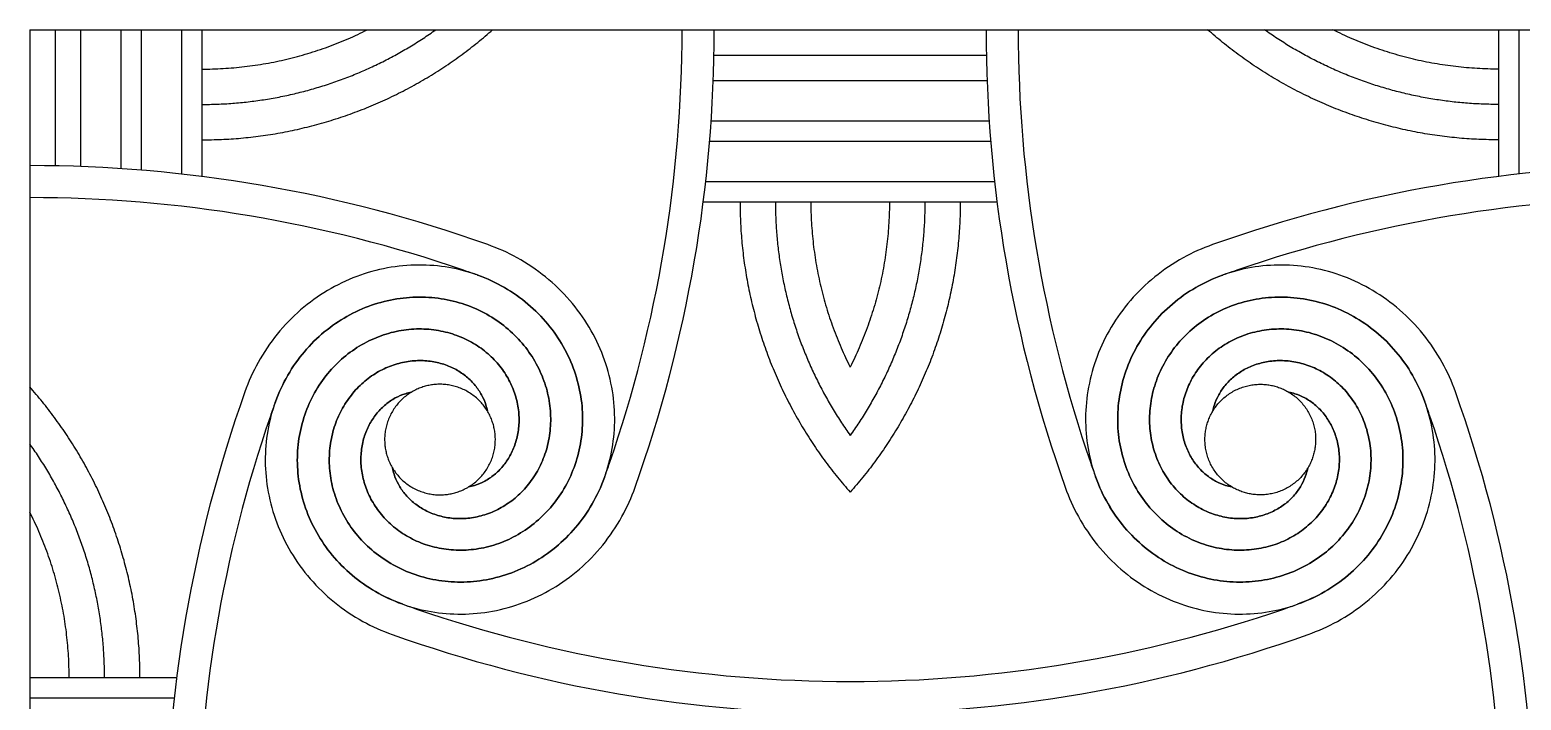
# Model space of a CAD drawing. Header units: millimetres. Extents: x -101 to 102, y -117 to 99.
# Drawn here: x -100.87 to -79.04, y -62.12 to -52.29 of the extents above; entities that cross this region are included whole.
import ezdxf

# ---------------------------------------------------------------- set-up
doc = ezdxf.new("R2010")
doc.units = ezdxf.units.MM
doc.header["$MEASUREMENT"] = 0
doc.layers.add('Layer 03', color=5, linetype='Continuous')

msp = doc.modelspace()

# ---------------------------------------------------------------- linework, layer by layer
at = {"layer": 'Layer 03'}
for p, q in [((-100.875, -52.292), (-100.875, -100.333)), ((-100.875, -52.292), (-52.834, -52.292)), ((-100.504, -52.292), (-100.504, -54.285)), ((-100.134, -52.292), (-100.134, -54.296)), ((-99.541, -52.292), (-99.541, -54.327)), ((-99.245, -52.292), (-99.245, -54.349)), ((-98.652, -52.292), (-98.652, -54.406)), ((-98.356, -52.292), (-98.356, -54.441)), ((-79.373, -52.292), (-79.373, -54.441)), ((-79.076, -52.292), (-79.076, -54.406)), ((-90.858, -52.662), (-86.871, -52.662)), ((-90.868, -53.033), (-86.861, -53.033)), ((-90.899, -53.625), (-86.83, -53.625)), ((-90.921, -53.922), (-86.808, -53.922)), ((-90.978, -54.514), (-86.751, -54.514)), ((-91.014, -54.811), (-86.715, -54.811)), ((-100.875, -61.784), (-98.725, -61.784)), ((-100.875, -62.08), (-98.761, -62.08))]:
    msp.add_line(p, q, dxfattribs=at)
for points in [[(-100.875, -52.292), (-100.875, -54.282)], [(-90.854, -52.292), (-86.874, -52.292)]]:
    msp.add_lwpolyline(points, dxfattribs=at)
for centre, radius, start, end in [((-110.838, -52.292), 19.513, 341.0126, 360), ((-110.838, -52.292), 19.983, 340.3973, 360), ((-66.891, -52.292), 19.983, 180, 199.6027), ((-66.891, -52.292), 19.513, 180, 198.9874), ((-100.875, -74.265), 19.983, 70.3973, 90), ((-76.854, -74.265), 19.983, 70.3973, 109.6027), ((-100.875, -74.265), 19.513, 71.0126, 90), ((-76.854, -74.265), 19.513, 90, 108.9874), ((-100.498, -73.17), 18.354, 70.3497, 71.0126), ((-77.231, -73.17), 18.354, 108.9874, 109.6503), ((-78.901, -64.302), 19.983, 160.3973, 199.6027), ((-98.827, -64.302), 19.983, 340.3973, 19.6027), ((-79.997, -63.925), 18.354, 160.3497, 161.0126), ((-97.732, -63.925), 18.354, 18.9874, 19.6503), ((-78.901, -64.302), 19.513, 161.0126, 180), ((-98.827, -64.302), 19.513, 360, 18.9874), ((-109.742, -52.669), 18.354, 340.3497, 341.0126), ((-67.987, -52.669), 18.354, 198.9874, 199.6503), ((-89.241, -43.425), 18.354, 250.3497, 251.0126), ((-88.864, -42.329), 19.513, 251.0126, 270), ((-88.864, -42.329), 19.513, 270, 288.9874), ((-88.487, -43.425), 18.354, 288.9874, 289.6503), ((-88.864, -42.329), 19.983, 250.3973, 289.6027)]:
    msp.add_arc(centre, radius, start, end, dxfattribs=at)
for points, weights in [([(-98.356, -53.905), (-95.922, -53.905), (-94.099, -52.292)], [1, 0.935170198217, 1]), ([(-98.356, -53.386), (-96.469, -53.386), (-94.931, -52.292)], [1, 0.952582379687, 1]), ([(-98.356, -52.868), (-97.076, -52.868), (-95.933, -52.292)], [1, 0.972937522285, 1]), ([(-79.373, -53.905), (-81.807, -53.905), (-83.63, -52.292)], [1, 0.935170198217, 1]), ([(-79.373, -53.386), (-81.26, -53.386), (-82.798, -52.292)], [1, 0.952582379687, 1]), ([(-79.373, -52.868), (-80.653, -52.868), (-81.796, -52.292)], [1, 0.972937522285, 1]), ([(-90.477, -54.811), (-90.477, -57.245), (-88.864, -59.068)], [1, 0.935170198217, 1]), ([(-89.959, -54.811), (-89.959, -56.698), (-88.864, -58.236)], [1, 0.952582379687, 1]), ([(-89.44, -54.811), (-89.44, -56.091), (-88.864, -57.234)], [1, 0.972937522285, 1]), ([(-88.289, -54.811), (-88.289, -56.091), (-88.864, -57.234)], [1, 0.972937522285, 1]), ([(-87.77, -54.811), (-87.77, -56.698), (-88.864, -58.236)], [1, 0.952582379687, 1]), ([(-87.252, -54.811), (-87.252, -57.245), (-88.864, -59.068)], [1, 0.935170198217, 1]), ([(-99.262, -61.784), (-99.262, -59.35), (-100.875, -57.526)], [1, 0.935170198217, 1]), ([(-99.781, -61.784), (-99.781, -59.896), (-100.875, -58.359)], [1, 0.952582379687, 1]), ([(-100.299, -61.784), (-100.299, -60.504), (-100.875, -59.36)], [1, 0.972937522285, 1])]:
    msp.add_rational_spline(points, weights, degree=2, dxfattribs=at)
for points, knots in [([(-94.176, -57.878), (-94.181, -57.849), (-94.201, -57.77), (-94.255, -57.642), (-94.349, -57.5), (-94.475, -57.374), (-94.629, -57.268), (-94.809, -57.189), (-95.009, -57.143), (-95.223, -57.134), (-95.444, -57.166), (-95.663, -57.24), (-95.873, -57.358), (-96.065, -57.518), (-96.231, -57.717), (-96.363, -57.95), (-96.453, -58.212), (-96.496, -58.495), (-96.488, -58.79), (-96.425, -59.088), (-96.306, -59.377), (-96.133, -59.649), (-95.908, -59.892), (-95.635, -60.097), (-95.323, -60.254), (-94.979, -60.356), (-94.613, -60.396), (-94.237, -60.37), (-93.863, -60.276), (-93.503, -60.114), (-93.169, -59.885), (-92.875, -59.594), (-92.632, -59.249), (-92.449, -58.857), (-92.336, -58.431), (-92.298, -57.983), (-92.341, -57.526), (-92.467, -57.074), (-92.673, -56.644), (-92.958, -56.249), (-93.314, -55.904), (-93.721, -55.629), (-94.021, -55.493), (-94.17, -55.44)], [-1.571971, -1.571971, -1.571971, -1.571971, -1.555556, -1.527778, -1.5, -1.472222, -1.444444, -1.416667, -1.388889, -1.361111, -1.333333, -1.305556, -1.277778, -1.25, -1.222222, -1.194444, -1.166667, -1.138889, -1.111111, -1.083333, -1.055556, -1.027778, -1, -0.972222, -0.944444, -0.916667, -0.888889, -0.861111, -0.833333, -0.805556, -0.777778, -0.75, -0.722222, -0.694444, -0.666667, -0.638889, -0.611111, -0.583333, -0.555556, -0.527778, -0.5, -0.472222, -0.446642, -0.446642, -0.446642, -0.446642]), ([(-83.558, -55.44), (-83.708, -55.493), (-84.007, -55.629), (-84.415, -55.904), (-84.771, -56.249), (-85.055, -56.644), (-85.262, -57.074), (-85.387, -57.526), (-85.431, -57.983), (-85.393, -58.431), (-85.28, -58.857), (-85.097, -59.249), (-84.854, -59.594), (-84.559, -59.885), (-84.226, -60.114), (-83.866, -60.276), (-83.492, -60.37), (-83.115, -60.396), (-82.75, -60.356), (-82.406, -60.254), (-82.093, -60.097), (-81.821, -59.892), (-81.596, -59.649), (-81.423, -59.377), (-81.304, -59.088), (-81.241, -58.79), (-81.232, -58.495), (-81.276, -58.212), (-81.366, -57.95), (-81.498, -57.717), (-81.663, -57.518), (-81.856, -57.358), (-82.066, -57.24), (-82.285, -57.166), (-82.506, -57.134), (-82.72, -57.143), (-82.92, -57.189), (-83.099, -57.268), (-83.254, -57.374), (-83.38, -57.5), (-83.474, -57.642), (-83.528, -57.77), (-83.548, -57.849), (-83.553, -57.878)], [36.472467, 36.472467, 36.472467, 36.472467, 36.498047, 36.525825, 36.553602, 36.58138, 36.609158, 36.636936, 36.664714, 36.692491, 36.720269, 36.748047, 36.775825, 36.803602, 36.83138, 36.859158, 36.886936, 36.914714, 36.942491, 36.970269, 36.998047, 37.025825, 37.053602, 37.08138, 37.109158, 37.136936, 37.164714, 37.192491, 37.220269, 37.248047, 37.275825, 37.303602, 37.33138, 37.359158, 37.386936, 37.414714, 37.442491, 37.470269, 37.498047, 37.525825, 37.553602, 37.58138, 37.597796, 37.597796, 37.597796, 37.597796]), ([(-95.289, -57.603), (-95.318, -57.609), (-95.397, -57.629), (-95.525, -57.682), (-95.666, -57.777), (-95.793, -57.903), (-95.899, -58.057), (-95.978, -58.237), (-96.024, -58.437), (-96.033, -58.651), (-96.001, -58.871), (-95.926, -59.091), (-95.808, -59.301), (-95.649, -59.493), (-95.45, -59.659), (-95.216, -59.791), (-94.955, -59.881), (-94.672, -59.924), (-94.377, -59.915), (-94.079, -59.852), (-93.789, -59.734), (-93.518, -59.56), (-93.274, -59.335), (-93.07, -59.063), (-92.913, -58.751), (-92.811, -58.407), (-92.771, -58.041), (-92.796, -57.665), (-92.891, -57.291), (-93.053, -56.93), (-93.282, -56.597), (-93.573, -56.303), (-93.918, -56.059), (-94.309, -55.877), (-94.735, -55.763), (-95.184, -55.726), (-95.641, -55.769), (-96.092, -55.894), (-96.523, -56.101), (-96.918, -56.386), (-97.263, -56.741), (-97.538, -57.149), (-97.673, -57.449), (-97.727, -57.598)], [-1.571971, -1.571971, -1.571971, -1.571971, -1.555556, -1.527778, -1.5, -1.472222, -1.444444, -1.416667, -1.388889, -1.361111, -1.333333, -1.305556, -1.277778, -1.25, -1.222222, -1.194444, -1.166667, -1.138889, -1.111111, -1.083333, -1.055556, -1.027778, -1, -0.972222, -0.944444, -0.916667, -0.888889, -0.861111, -0.833333, -0.805556, -0.777778, -0.75, -0.722222, -0.694444, -0.666667, -0.638889, -0.611111, -0.583333, -0.555556, -0.527778, -0.5, -0.472222, -0.446642, -0.446642, -0.446642, -0.446642]), ([(-94.326, -55.884), (-94.322, -55.886), (-94.182, -55.936), (-93.918, -56.059), (-93.573, -56.303), (-93.282, -56.597), (-93.053, -56.93), (-92.891, -57.291), (-92.796, -57.665), (-92.771, -58.041), (-92.811, -58.407), (-92.913, -58.751), (-93.07, -59.063), (-93.274, -59.335), (-93.518, -59.56), (-93.789, -59.734), (-94.079, -59.852), (-94.377, -59.915), (-94.672, -59.924), (-94.955, -59.881), (-95.216, -59.791), (-95.45, -59.659), (-95.649, -59.493), (-95.808, -59.301), (-95.926, -59.091), (-96.001, -58.871), (-96.033, -58.651), (-96.024, -58.437), (-95.978, -58.237), (-95.899, -58.057), (-95.793, -57.903), (-95.666, -57.777), (-95.525, -57.682), (-95.397, -57.629), (-95.318, -57.609), (-95.289, -57.603)], [36.2132408, 36.2132408, 36.2132408, 36.2132408, 36.2139505, 36.2417283, 36.2695061, 36.2972838, 36.3250616, 36.3528394, 36.3806172, 36.4083949, 36.4361727, 36.4639505, 36.4917283, 36.5195061, 36.5472838, 36.5750616, 36.6028394, 36.6306172, 36.6583949, 36.6861727, 36.7139505, 36.7417283, 36.7695061, 36.7972838, 36.8250616, 36.8528394, 36.8806172, 36.9083949, 36.9361727, 36.9639505, 36.9917283, 37.0195061, 37.0472838, 37.0750616, 37.0914774, 37.0914774, 37.0914774, 37.0914774]), ([(-80.002, -57.598), (-80.055, -57.449), (-80.191, -57.149), (-80.466, -56.741), (-80.811, -56.386), (-81.206, -56.101), (-81.636, -55.894), (-82.088, -55.769), (-82.545, -55.726), (-82.993, -55.763), (-83.42, -55.877), (-83.811, -56.059), (-84.156, -56.303), (-84.447, -56.597), (-84.676, -56.93), (-84.838, -57.291), (-84.932, -57.665), (-84.958, -58.041), (-84.918, -58.407), (-84.816, -58.751), (-84.659, -59.063), (-84.454, -59.335), (-84.211, -59.56), (-83.94, -59.734), (-83.65, -59.852), (-83.352, -59.915), (-83.057, -59.924), (-82.774, -59.881), (-82.512, -59.791), (-82.279, -59.659), (-82.08, -59.493), (-81.92, -59.301), (-81.803, -59.091), (-81.728, -58.871), (-81.696, -58.651), (-81.705, -58.437), (-81.751, -58.237), (-81.83, -58.057), (-81.936, -57.903), (-82.063, -57.777), (-82.204, -57.682), (-82.332, -57.629), (-82.411, -57.609), (-82.44, -57.603)], [36.472467, 36.472467, 36.472467, 36.472467, 36.498047, 36.525825, 36.553602, 36.58138, 36.609158, 36.636936, 36.664714, 36.692491, 36.720269, 36.748047, 36.775825, 36.803602, 36.83138, 36.859158, 36.886936, 36.914714, 36.942491, 36.970269, 36.998047, 37.025825, 37.053602, 37.08138, 37.109158, 37.136936, 37.164714, 37.192491, 37.220269, 37.248047, 37.275825, 37.303602, 37.33138, 37.359158, 37.386936, 37.414714, 37.442491, 37.470269, 37.498047, 37.525825, 37.553602, 37.58138, 37.597796, 37.597796, 37.597796, 37.597796]), ([(-82.44, -57.603), (-82.411, -57.609), (-82.332, -57.629), (-82.204, -57.682), (-82.063, -57.777), (-81.936, -57.903), (-81.83, -58.057), (-81.751, -58.237), (-81.705, -58.437), (-81.696, -58.651), (-81.728, -58.871), (-81.803, -59.091), (-81.92, -59.301), (-82.08, -59.493), (-82.279, -59.659), (-82.512, -59.791), (-82.774, -59.881), (-83.057, -59.924), (-83.352, -59.915), (-83.65, -59.852), (-83.94, -59.734), (-84.211, -59.56), (-84.454, -59.335), (-84.659, -59.063), (-84.816, -58.751), (-84.918, -58.407), (-84.958, -58.041), (-84.932, -57.665), (-84.838, -57.291), (-84.676, -56.93), (-84.447, -56.597), (-84.156, -56.303), (-83.811, -56.059), (-83.547, -55.936), (-83.407, -55.886), (-83.403, -55.884)], [-1.5719713, -1.5719713, -1.5719713, -1.5719713, -1.5555556, -1.5277778, -1.5, -1.4722222, -1.4444444, -1.4166667, -1.3888889, -1.3611111, -1.3333333, -1.3055556, -1.2777778, -1.25, -1.2222222, -1.1944444, -1.1666667, -1.1388889, -1.1111111, -1.0833333, -1.0555556, -1.0277778, -1, -0.9722222, -0.9444444, -0.9166667, -0.8888889, -0.8611111, -0.8333333, -0.8055556, -0.7777778, -0.75, -0.7222222, -0.6944444, -0.6937348, -0.6937348, -0.6937348, -0.6937348]), ([(-95.563, -58.716), (-95.558, -58.745), (-95.538, -58.824), (-95.484, -58.953), (-95.39, -59.094), (-95.264, -59.221), (-95.11, -59.327), (-94.93, -59.406), (-94.73, -59.452), (-94.516, -59.461), (-94.296, -59.429), (-94.076, -59.354), (-93.866, -59.236), (-93.674, -59.076), (-93.508, -58.877), (-93.376, -58.644), (-93.286, -58.382), (-93.243, -58.099), (-93.251, -57.804), (-93.314, -57.507), (-93.433, -57.217), (-93.606, -56.945), (-93.832, -56.702), (-94.104, -56.497), (-94.416, -56.34), (-94.76, -56.238), (-95.126, -56.198), (-95.502, -56.224), (-95.876, -56.318), (-96.236, -56.481), (-96.57, -56.71), (-96.864, -57), (-97.107, -57.346), (-97.29, -57.737), (-97.404, -58.163), (-97.441, -58.612), (-97.398, -59.069), (-97.272, -59.52), (-97.066, -59.951), (-96.781, -60.346), (-96.425, -60.691), (-96.018, -60.966), (-95.718, -61.101), (-95.569, -61.154)], [-1.571971, -1.571971, -1.571971, -1.571971, -1.555556, -1.527778, -1.5, -1.472222, -1.444444, -1.416667, -1.388889, -1.361111, -1.333333, -1.305556, -1.277778, -1.25, -1.222222, -1.194444, -1.166667, -1.138889, -1.111111, -1.083333, -1.055556, -1.027778, -1, -0.972222, -0.944444, -0.916667, -0.888889, -0.861111, -0.833333, -0.805556, -0.777778, -0.75, -0.722222, -0.694444, -0.666667, -0.638889, -0.611111, -0.583333, -0.555556, -0.527778, -0.5, -0.472222, -0.446642, -0.446642, -0.446642, -0.446642]), ([(-97.282, -57.753), (-97.281, -57.75), (-97.231, -57.61), (-97.107, -57.346), (-96.864, -57), (-96.57, -56.71), (-96.236, -56.481), (-95.876, -56.318), (-95.502, -56.224), (-95.126, -56.198), (-94.76, -56.238), (-94.416, -56.34), (-94.104, -56.497), (-93.832, -56.702), (-93.606, -56.945), (-93.433, -57.217), (-93.314, -57.507), (-93.251, -57.804), (-93.243, -58.099), (-93.286, -58.382), (-93.376, -58.644), (-93.508, -58.877), (-93.674, -59.076), (-93.866, -59.236), (-94.076, -59.354), (-94.296, -59.429), (-94.516, -59.461), (-94.73, -59.452), (-94.93, -59.406), (-95.11, -59.327), (-95.264, -59.221), (-95.39, -59.094), (-95.484, -58.953), (-95.538, -58.824), (-95.558, -58.745), (-95.563, -58.716)], [36.2132408, 36.2132408, 36.2132408, 36.2132408, 36.2139505, 36.2417283, 36.2695061, 36.2972838, 36.3250616, 36.3528394, 36.3806172, 36.4083949, 36.4361727, 36.4639505, 36.4917283, 36.5195061, 36.5472838, 36.5750616, 36.6028394, 36.6306172, 36.6583949, 36.6861727, 36.7139505, 36.7417283, 36.7695061, 36.7972838, 36.8250616, 36.8528394, 36.8806172, 36.9083949, 36.9361727, 36.9639505, 36.9917283, 37.0195061, 37.0472838, 37.0750616, 37.0914774, 37.0914774, 37.0914774, 37.0914774]), ([(-82.166, -58.716), (-82.171, -58.745), (-82.191, -58.824), (-82.245, -58.953), (-82.339, -59.094), (-82.465, -59.221), (-82.619, -59.327), (-82.799, -59.406), (-82.999, -59.452), (-83.213, -59.461), (-83.433, -59.429), (-83.653, -59.354), (-83.863, -59.236), (-84.055, -59.076), (-84.221, -58.877), (-84.353, -58.644), (-84.443, -58.382), (-84.486, -58.099), (-84.478, -57.804), (-84.415, -57.507), (-84.296, -57.217), (-84.122, -56.945), (-83.897, -56.702), (-83.625, -56.497), (-83.313, -56.34), (-82.969, -56.238), (-82.603, -56.198), (-82.227, -56.224), (-81.853, -56.318), (-81.492, -56.481), (-81.159, -56.71), (-80.865, -57), (-80.621, -57.346), (-80.498, -57.61), (-80.448, -57.75), (-80.446, -57.753)], [-1.5719713, -1.5719713, -1.5719713, -1.5719713, -1.5555556, -1.5277778, -1.5, -1.4722222, -1.4444444, -1.4166667, -1.3888889, -1.3611111, -1.3333333, -1.3055556, -1.2777778, -1.25, -1.2222222, -1.1944444, -1.1666667, -1.1388889, -1.1111111, -1.0833333, -1.0555556, -1.0277778, -1, -0.9722222, -0.9444444, -0.9166667, -0.8888889, -0.8611111, -0.8333333, -0.8055556, -0.7777778, -0.75, -0.7222222, -0.6944444, -0.6937348, -0.6937348, -0.6937348, -0.6937348]), ([(-82.16, -61.154), (-82.011, -61.101), (-81.711, -60.966), (-81.304, -60.691), (-80.948, -60.346), (-80.663, -59.951), (-80.457, -59.52), (-80.331, -59.069), (-80.288, -58.612), (-80.325, -58.163), (-80.439, -57.737), (-80.621, -57.346), (-80.865, -57), (-81.159, -56.71), (-81.492, -56.481), (-81.853, -56.318), (-82.227, -56.224), (-82.603, -56.198), (-82.969, -56.238), (-83.313, -56.34), (-83.625, -56.497), (-83.897, -56.702), (-84.122, -56.945), (-84.296, -57.217), (-84.415, -57.507), (-84.478, -57.804), (-84.486, -58.099), (-84.443, -58.382), (-84.353, -58.644), (-84.221, -58.877), (-84.055, -59.076), (-83.863, -59.236), (-83.653, -59.354), (-83.433, -59.429), (-83.213, -59.461), (-82.999, -59.452), (-82.799, -59.406), (-82.619, -59.327), (-82.465, -59.221), (-82.339, -59.094), (-82.245, -58.953), (-82.191, -58.824), (-82.171, -58.745), (-82.166, -58.716)], [36.472467, 36.472467, 36.472467, 36.472467, 36.498047, 36.525825, 36.553602, 36.58138, 36.609158, 36.636936, 36.664714, 36.692491, 36.720269, 36.748047, 36.775825, 36.803602, 36.83138, 36.859158, 36.886936, 36.914714, 36.942491, 36.970269, 36.998047, 37.025825, 37.053602, 37.08138, 37.109158, 37.136936, 37.164714, 37.192491, 37.220269, 37.248047, 37.275825, 37.303602, 37.33138, 37.359158, 37.386936, 37.414714, 37.442491, 37.470269, 37.498047, 37.525825, 37.553602, 37.58138, 37.597796, 37.597796, 37.597796, 37.597796]), ([(-95.414, -60.71), (-95.417, -60.709), (-95.557, -60.658), (-95.821, -60.535), (-96.166, -60.292), (-96.457, -59.997), (-96.686, -59.664), (-96.849, -59.304), (-96.943, -58.929), (-96.969, -58.553), (-96.928, -58.188), (-96.827, -57.844), (-96.669, -57.531), (-96.465, -57.259), (-96.222, -57.034), (-95.95, -56.861), (-95.66, -56.742), (-95.362, -56.679), (-95.067, -56.67), (-94.785, -56.714), (-94.523, -56.804), (-94.289, -56.935), (-94.09, -57.101), (-93.931, -57.293), (-93.813, -57.504), (-93.738, -57.723), (-93.706, -57.944), (-93.715, -58.158), (-93.761, -58.358), (-93.84, -58.537), (-93.946, -58.692), (-94.073, -58.817), (-94.214, -58.912), (-94.342, -58.966), (-94.421, -58.985), (-94.451, -58.991)], [36.2132408, 36.2132408, 36.2132408, 36.2132408, 36.2139505, 36.2417283, 36.2695061, 36.2972838, 36.3250616, 36.3528394, 36.3806172, 36.4083949, 36.4361727, 36.4639505, 36.4917283, 36.5195061, 36.5472838, 36.5750616, 36.6028394, 36.6306172, 36.6583949, 36.6861727, 36.7139505, 36.7417283, 36.7695061, 36.7972838, 36.8250616, 36.8528394, 36.8806172, 36.9083949, 36.9361727, 36.9639505, 36.9917283, 37.0195061, 37.0472838, 37.0750616, 37.0914774, 37.0914774, 37.0914774, 37.0914774]), ([(-94.451, -58.991), (-94.421, -58.985), (-94.342, -58.966), (-94.214, -58.912), (-94.073, -58.817), (-93.946, -58.692), (-93.84, -58.537), (-93.761, -58.358), (-93.715, -58.158), (-93.706, -57.944), (-93.738, -57.723), (-93.813, -57.504), (-93.931, -57.293), (-94.09, -57.101), (-94.289, -56.935), (-94.523, -56.804), (-94.785, -56.714), (-95.067, -56.67), (-95.362, -56.679), (-95.66, -56.742), (-95.95, -56.861), (-96.222, -57.034), (-96.465, -57.259), (-96.669, -57.531), (-96.827, -57.844), (-96.928, -58.188), (-96.969, -58.553), (-96.943, -58.929), (-96.849, -59.304), (-96.686, -59.664), (-96.457, -59.997), (-96.166, -60.292), (-95.821, -60.535), (-95.43, -60.718), (-95.004, -60.831), (-94.555, -60.868), (-94.098, -60.825), (-93.647, -60.7), (-93.216, -60.493), (-92.821, -60.209), (-92.476, -59.853), (-92.201, -59.445), (-92.066, -59.146), (-92.013, -58.996)], [-1.571971, -1.571971, -1.571971, -1.571971, -1.555556, -1.527778, -1.5, -1.472222, -1.444444, -1.416667, -1.388889, -1.361111, -1.333333, -1.305556, -1.277778, -1.25, -1.222222, -1.194444, -1.166667, -1.138889, -1.111111, -1.083333, -1.055556, -1.027778, -1, -0.972222, -0.944444, -0.916667, -0.888889, -0.861111, -0.833333, -0.805556, -0.777778, -0.75, -0.722222, -0.694444, -0.666667, -0.638889, -0.611111, -0.583333, -0.555556, -0.527778, -0.5, -0.472222, -0.446642, -0.446642, -0.446642, -0.446642]), ([(-85.716, -58.996), (-85.663, -59.146), (-85.528, -59.445), (-85.253, -59.853), (-84.908, -60.209), (-84.513, -60.493), (-84.082, -60.7), (-83.631, -60.825), (-83.174, -60.868), (-82.725, -60.831), (-82.299, -60.718), (-81.908, -60.535), (-81.562, -60.292), (-81.272, -59.997), (-81.043, -59.664), (-80.88, -59.304), (-80.786, -58.929), (-80.76, -58.553), (-80.8, -58.188), (-80.902, -57.844), (-81.059, -57.531), (-81.264, -57.259), (-81.507, -57.034), (-81.779, -56.861), (-82.069, -56.742), (-82.367, -56.679), (-82.662, -56.67), (-82.944, -56.714), (-83.206, -56.804), (-83.44, -56.935), (-83.638, -57.101), (-83.798, -57.293), (-83.916, -57.504), (-83.991, -57.723), (-84.023, -57.944), (-84.014, -58.158), (-83.968, -58.358), (-83.889, -58.537), (-83.783, -58.692), (-83.656, -58.817), (-83.515, -58.912), (-83.387, -58.966), (-83.308, -58.985), (-83.278, -58.991)], [36.472467, 36.472467, 36.472467, 36.472467, 36.498047, 36.525825, 36.553602, 36.58138, 36.609158, 36.636936, 36.664714, 36.692491, 36.720269, 36.748047, 36.775825, 36.803602, 36.83138, 36.859158, 36.886936, 36.914714, 36.942491, 36.970269, 36.998047, 37.025825, 37.053602, 37.08138, 37.109158, 37.136936, 37.164714, 37.192491, 37.220269, 37.248047, 37.275825, 37.303602, 37.33138, 37.359158, 37.386936, 37.414714, 37.442491, 37.470269, 37.498047, 37.525825, 37.553602, 37.58138, 37.597796, 37.597796, 37.597796, 37.597796]), ([(-83.278, -58.991), (-83.308, -58.985), (-83.387, -58.966), (-83.515, -58.912), (-83.656, -58.817), (-83.783, -58.692), (-83.889, -58.537), (-83.968, -58.358), (-84.014, -58.158), (-84.023, -57.944), (-83.991, -57.723), (-83.916, -57.504), (-83.798, -57.293), (-83.638, -57.101), (-83.44, -56.935), (-83.206, -56.804), (-82.944, -56.714), (-82.662, -56.67), (-82.367, -56.679), (-82.069, -56.742), (-81.779, -56.861), (-81.507, -57.034), (-81.264, -57.259), (-81.059, -57.531), (-80.902, -57.844), (-80.8, -58.188), (-80.76, -58.553), (-80.786, -58.929), (-80.88, -59.304), (-81.043, -59.664), (-81.272, -59.997), (-81.562, -60.292), (-81.908, -60.535), (-82.172, -60.658), (-82.312, -60.709), (-82.315, -60.71)], [-1.5719713, -1.5719713, -1.5719713, -1.5719713, -1.5555556, -1.5277778, -1.5, -1.4722222, -1.4444444, -1.4166667, -1.3888889, -1.3611111, -1.3333333, -1.3055556, -1.2777778, -1.25, -1.2222222, -1.1944444, -1.1666667, -1.1388889, -1.1111111, -1.0833333, -1.0555556, -1.0277778, -1, -0.9722222, -0.9444444, -0.9166667, -0.8888889, -0.8611111, -0.8333333, -0.8055556, -0.7777778, -0.75, -0.7222222, -0.6944444, -0.6937348, -0.6937348, -0.6937348, -0.6937348]), ([(-92.457, -58.841), (-92.458, -58.845), (-92.508, -58.984), (-92.632, -59.249), (-92.875, -59.594), (-93.169, -59.885), (-93.503, -60.114), (-93.863, -60.276), (-94.237, -60.37), (-94.613, -60.396), (-94.979, -60.356), (-95.323, -60.254), (-95.635, -60.097), (-95.908, -59.892), (-96.133, -59.649), (-96.306, -59.377), (-96.425, -59.088), (-96.488, -58.79), (-96.496, -58.495), (-96.453, -58.212), (-96.363, -57.95), (-96.231, -57.717), (-96.065, -57.518), (-95.873, -57.358), (-95.663, -57.24), (-95.444, -57.166), (-95.223, -57.134), (-95.009, -57.143), (-94.809, -57.189), (-94.629, -57.268), (-94.475, -57.374), (-94.349, -57.5), (-94.255, -57.642), (-94.201, -57.77), (-94.181, -57.849), (-94.176, -57.878)], [36.2132408, 36.2132408, 36.2132408, 36.2132408, 36.2139505, 36.2417283, 36.2695061, 36.2972838, 36.3250616, 36.3528394, 36.3806172, 36.4083949, 36.4361727, 36.4639505, 36.4917283, 36.5195061, 36.5472838, 36.5750616, 36.6028394, 36.6306172, 36.6583949, 36.6861727, 36.7139505, 36.7417283, 36.7695061, 36.7972838, 36.8250616, 36.8528394, 36.8806172, 36.9083949, 36.9361727, 36.9639505, 36.9917283, 37.0195061, 37.0472838, 37.0750616, 37.0914774, 37.0914774, 37.0914774, 37.0914774]), ([(-83.553, -57.878), (-83.548, -57.849), (-83.528, -57.77), (-83.474, -57.642), (-83.38, -57.5), (-83.254, -57.374), (-83.099, -57.268), (-82.92, -57.189), (-82.72, -57.143), (-82.506, -57.134), (-82.285, -57.166), (-82.066, -57.24), (-81.856, -57.358), (-81.663, -57.518), (-81.498, -57.717), (-81.366, -57.95), (-81.276, -58.212), (-81.232, -58.495), (-81.241, -58.79), (-81.304, -59.088), (-81.423, -59.377), (-81.596, -59.649), (-81.821, -59.892), (-82.093, -60.097), (-82.406, -60.254), (-82.75, -60.356), (-83.115, -60.396), (-83.492, -60.37), (-83.866, -60.276), (-84.226, -60.114), (-84.559, -59.885), (-84.854, -59.594), (-85.097, -59.249), (-85.221, -58.984), (-85.271, -58.845), (-85.272, -58.841)], [-1.5719713, -1.5719713, -1.5719713, -1.5719713, -1.5555556, -1.5277778, -1.5, -1.4722222, -1.4444444, -1.4166667, -1.3888889, -1.3611111, -1.3333333, -1.3055556, -1.2777778, -1.25, -1.2222222, -1.1944444, -1.1666667, -1.1388889, -1.1111111, -1.0833333, -1.0555556, -1.0277778, -1, -0.9722222, -0.9444444, -0.9166667, -0.8888889, -0.8611111, -0.8333333, -0.8055556, -0.7777778, -0.75, -0.7222222, -0.6944444, -0.6937348, -0.6937348, -0.6937348, -0.6937348])]:
    msp.add_open_spline(points, degree=3, knots=knots, dxfattribs=at)
for points in [[(-94.079, -58.118), (-93.9, -58.908), (-94.69, -59.087), (-95.48, -59.267), (-95.66, -58.477), (-95.839, -57.686), (-95.049, -57.507), (-94.259, -57.327), (-94.079, -58.118)], [(-83.65, -58.118), (-83.829, -58.908), (-83.039, -59.087), (-82.249, -59.267), (-82.069, -58.477), (-81.889, -57.686), (-82.68, -57.507), (-83.47, -57.327), (-83.65, -58.118)]]:
    msp.add_rational_spline(points, [1, 0.707106781187, 1, 0.707106781187, 1, 0.707106781187, 1, 0.707106781187, 1], degree=2, knots=[0, 0, 0, 3.437292, 3.437292, 6.874583, 6.874583, 10.311875, 10.311875, 13.749166, 13.749166, 13.749166], dxfattribs=at)

doc.saveas('drawing.dxf')
